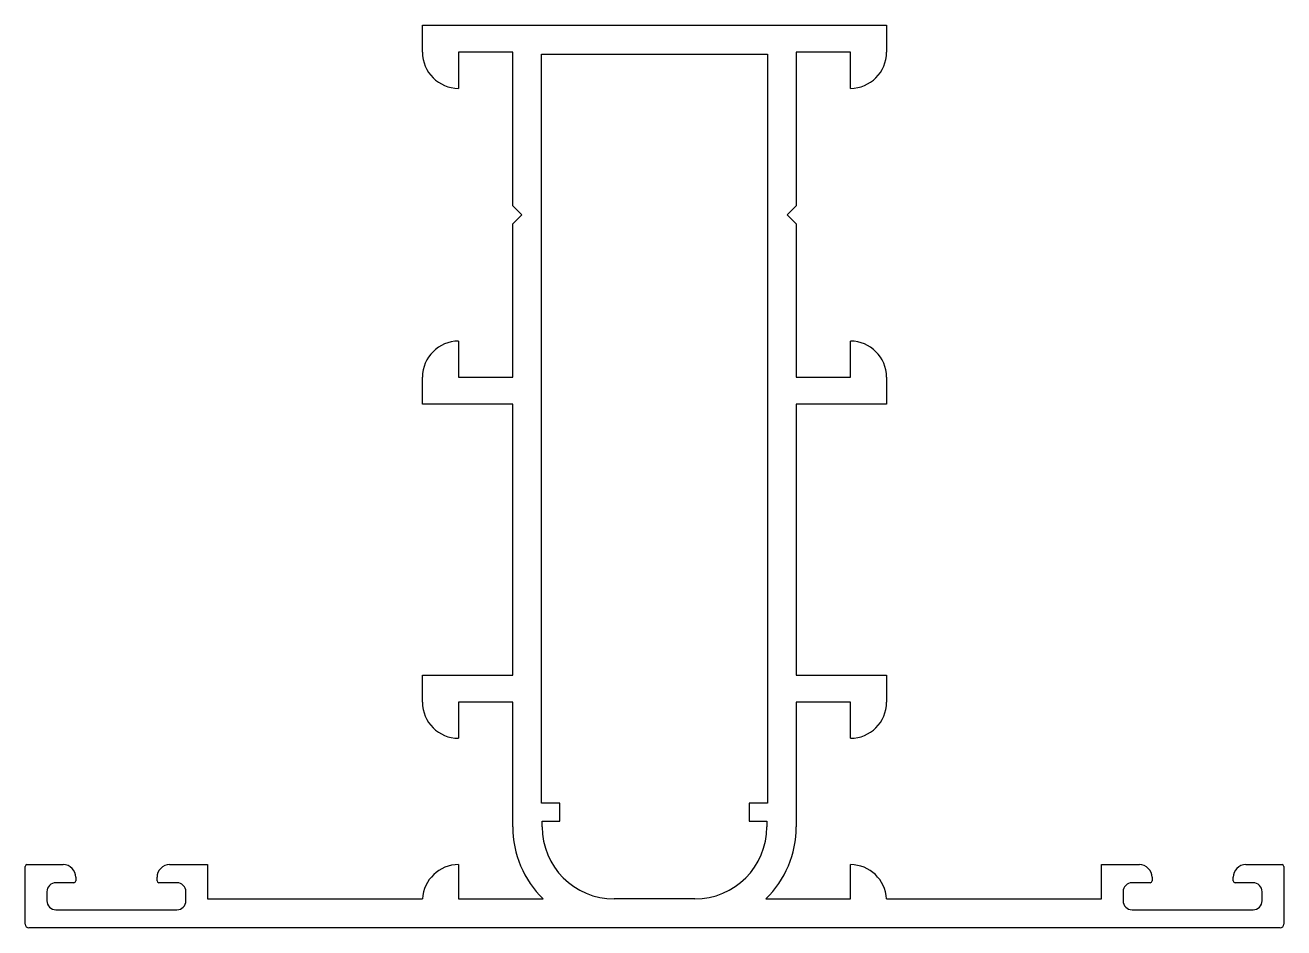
# Model space of a CAD drawing. Extents: x 1070.5 to 1140.2, y -223.3 to -173.3.
import ezdxf

# ---------------------------------------------------------------- set-up
doc = ezdxf.new("R2010")
doc.units = 0
doc.header["$LTSCALE"] = 15
doc.layers.get('0').update_dxf_attribs({"linetype": 'CONTINUOUS'})

msp = doc.modelspace()

# ---------------------------------------------------------------- linework, layer by layer
at = {"color": 0}
for p, q in [((1092.491, -173.287), (1118.191, -173.287)), ((1092.491, -174.787), (1092.491, -173.287)), ((1118.191, -173.287), (1118.191, -174.787)), ((1097.491, -174.787), (1094.491, -174.787)), ((1094.491, -174.787), (1094.491, -176.787)), ((1097.491, -183.287), (1097.491, -174.787)), ((1099.091, -216.387), (1099.091, -174.887)), ((1099.091, -174.887), (1111.591, -174.887)), ((1111.591, -174.887), (1111.591, -216.387)), ((1113.191, -174.787), (1113.191, -183.287)), ((1116.191, -174.787), (1113.191, -174.787)), ((1116.191, -176.787), (1116.191, -174.787)), ((1097.991, -183.787), (1097.491, -183.287)), ((1113.191, -183.287), (1112.691, -183.787)), ((1097.491, -184.287), (1097.991, -183.787)), ((1112.691, -183.787), (1113.191, -184.287)), ((1097.491, -192.787), (1097.491, -184.287)), ((1113.191, -184.287), (1113.191, -192.787)), ((1094.491, -190.787), (1094.491, -192.787)), ((1116.191, -192.787), (1116.191, -190.787)), ((1092.491, -194.287), (1092.491, -192.787)), ((1094.491, -192.787), (1097.491, -192.787)), ((1113.191, -192.787), (1116.191, -192.787)), ((1118.191, -192.787), (1118.191, -194.287)), ((1097.491, -194.287), (1092.491, -194.287)), ((1097.491, -209.29), (1097.491, -194.287)), ((1113.191, -194.287), (1113.191, -209.29)), ((1118.191, -194.287), (1113.191, -194.287)), ((1092.491, -209.29), (1097.491, -209.29)), ((1092.491, -210.79), (1092.491, -209.29)), ((1113.191, -209.29), (1118.191, -209.29)), ((1118.191, -209.29), (1118.191, -210.79)), ((1097.491, -210.79), (1094.491, -210.79)), ((1094.491, -210.79), (1094.491, -212.79)), ((1097.491, -217.687), (1097.491, -210.79)), ((1113.191, -210.79), (1113.191, -217.687)), ((1116.191, -210.79), (1113.191, -210.79)), ((1116.191, -212.79), (1116.191, -210.79)), ((1100.091, -216.387), (1099.091, -216.387)), ((1100.091, -217.387), (1100.091, -216.387)), ((1111.591, -216.387), (1110.591, -216.387)), ((1110.591, -216.387), (1110.591, -217.387)), ((1099.116, -217.387), (1100.091, -217.387)), ((1099.116, -217.687), (1099.116, -217.387)), ((1110.591, -217.387), (1111.565, -217.387)), ((1111.565, -217.387), (1111.565, -217.687)), ((1070.491, -223.087), (1070.491, -219.887)), ((1070.591, -219.787), (1072.591, -219.787)), ((1078.491, -219.787), (1080.591, -219.787)), ((1080.591, -219.787), (1080.591, -221.687)), ((1094.491, -219.787), (1094.491, -221.687)), ((1116.191, -221.687), (1116.191, -219.787)), ((1130.091, -219.787), (1132.191, -219.787)), ((1130.091, -221.687), (1130.091, -219.787)), ((1138.091, -219.787), (1140.091, -219.787)), ((1140.191, -219.887), (1140.191, -223.087)), ((1073.191, -220.787), (1072.191, -220.787)), ((1073.291, -220.487), (1073.291, -220.687)), ((1077.791, -220.687), (1077.791, -220.487)), ((1078.891, -220.787), (1077.891, -220.787)), ((1132.791, -220.787), (1131.791, -220.787)), ((1132.891, -220.487), (1132.891, -220.687)), ((1137.391, -220.687), (1137.391, -220.487)), ((1138.491, -220.787), (1137.491, -220.787)), ((1071.691, -221.287), (1071.691, -221.787)), ((1079.391, -221.787), (1079.391, -221.287)), ((1131.291, -221.287), (1131.291, -221.787)), ((1138.991, -221.787), (1138.991, -221.287)), ((1072.191, -222.287), (1078.891, -222.287)), ((1080.591, -221.687), (1092.493, -221.687)), ((1094.491, -221.687), (1099.171, -221.687)), ((1107.565, -221.687), (1103.116, -221.687)), ((1111.51, -221.687), (1116.191, -221.687)), ((1118.191, -221.687), (1130.091, -221.687)), ((1131.791, -222.287), (1138.491, -222.287)), ((1139.991, -223.287), (1070.691, -223.287))]:
    msp.add_line(p, q, dxfattribs=at)
for centre, radius, start, end in [((1094.491, -174.787), 2, 180, 270), ((1116.191, -174.787), 2, 270, 360), ((1094.491, -192.787), 2, 90, 180), ((1116.191, -192.787), 2, 360, 90), ((1094.491, -210.79), 2, 180, 270), ((1116.191, -210.79), 2, 270, 360), ((1103.091, -217.687), 5.6, 180, 225.58469), ((1103.116, -217.687), 4, 180, 270), ((1107.565, -217.687), 4, 270, 0), ((1107.591, -217.687), 5.6, 314.41531, 0), ((1070.591, -219.887), 0.1, 90, 180), ((1072.591, -220.487), 0.7, 360, 90), ((1078.491, -220.487), 0.7, 90, 180), ((1094.491, -221.787), 2, 90, 177.13402), ((1116.189, -221.792), 2.005, 2.98949, 89.94811), ((1132.191, -220.487), 0.7, 360, 90), ((1138.091, -220.487), 0.7, 90, 180), ((1140.091, -219.887), 0.1, 0, 90), ((1072.191, -221.287), 0.5, 90, 180), ((1073.191, -220.687), 0.1, 270, 360), ((1077.891, -220.687), 0.1, 180, 270), ((1078.891, -221.287), 0.5, 360, 90), ((1131.791, -221.287), 0.5, 90, 180), ((1132.791, -220.687), 0.1, 270, 0), ((1137.491, -220.687), 0.1, 180, 270), ((1138.491, -221.287), 0.5, 0, 90), ((1072.191, -221.787), 0.5, 180, 270), ((1078.891, -221.787), 0.5, 270, 360), ((1131.791, -221.787), 0.5, 180, 270), ((1138.491, -221.787), 0.5, 270, 360), ((1070.691, -223.087), 0.2, 180, 270), ((1139.991, -223.087), 0.2, 270, 360)]:
    msp.add_arc(centre, radius, start, end, dxfattribs=at)

doc.saveas('drawing.dxf')
